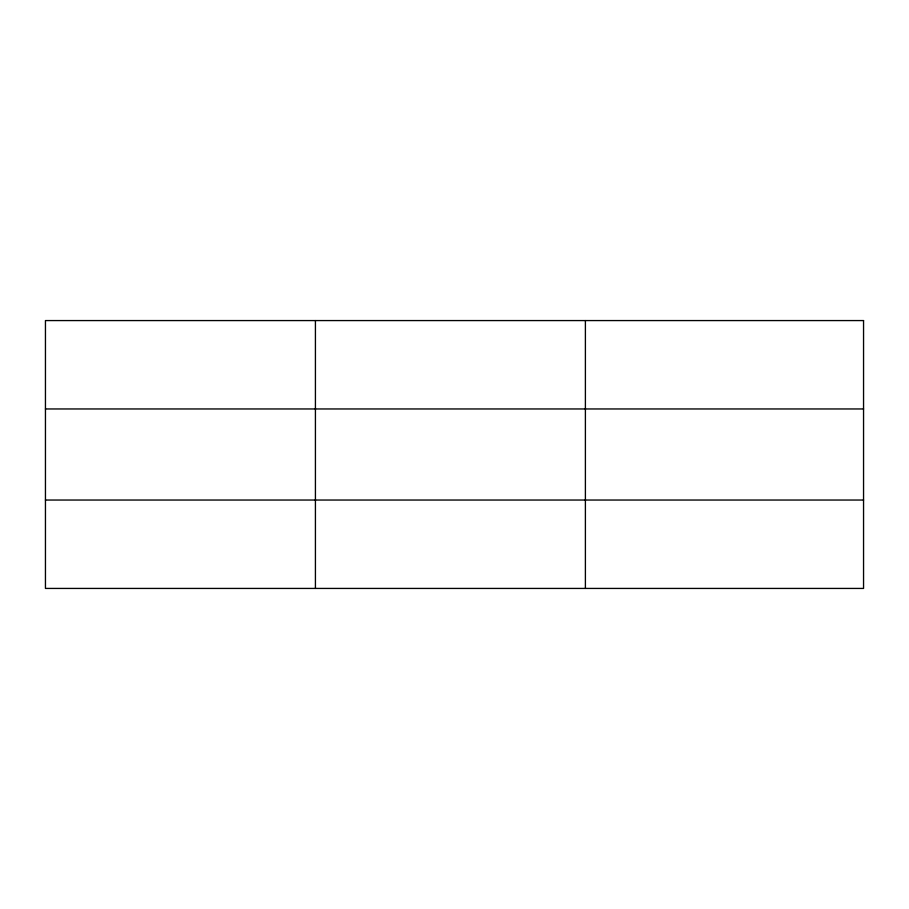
<?xml version="1.0" encoding="UTF-8"?>
<svg xmlns="http://www.w3.org/2000/svg" width="909" height="909" viewBox="0 0 909 909"><rect width="100%" height="100%" fill="white"/><g stroke="black" fill="none" stroke-linecap="round" stroke-linejoin="round"><path stroke-width="1.36" d="M315.423 320.57L315.423 588.43M585.396 320.57L585.396 588.43M45.45 408.959L863.55 408.959M45.45 500.041L863.55 500.041M863.55 320.57L863.55 588.43L45.45 588.43L45.45 320.57L863.55 320.57"/></g></svg>
